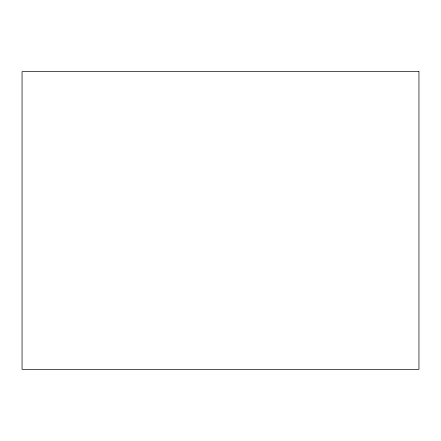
<?xml version="1.0" encoding="UTF-8"?>
<svg xmlns="http://www.w3.org/2000/svg" width="441" height="441" viewBox="0 0 441 441"><rect width="100%" height="100%" fill="white"/><g stroke="black" fill="none" stroke-linecap="round" stroke-linejoin="round"><path stroke-width="0.66" d="M418.95 71.663L22.05 71.663L22.05 369.338L418.95 369.338L418.95 71.663"/></g></svg>
